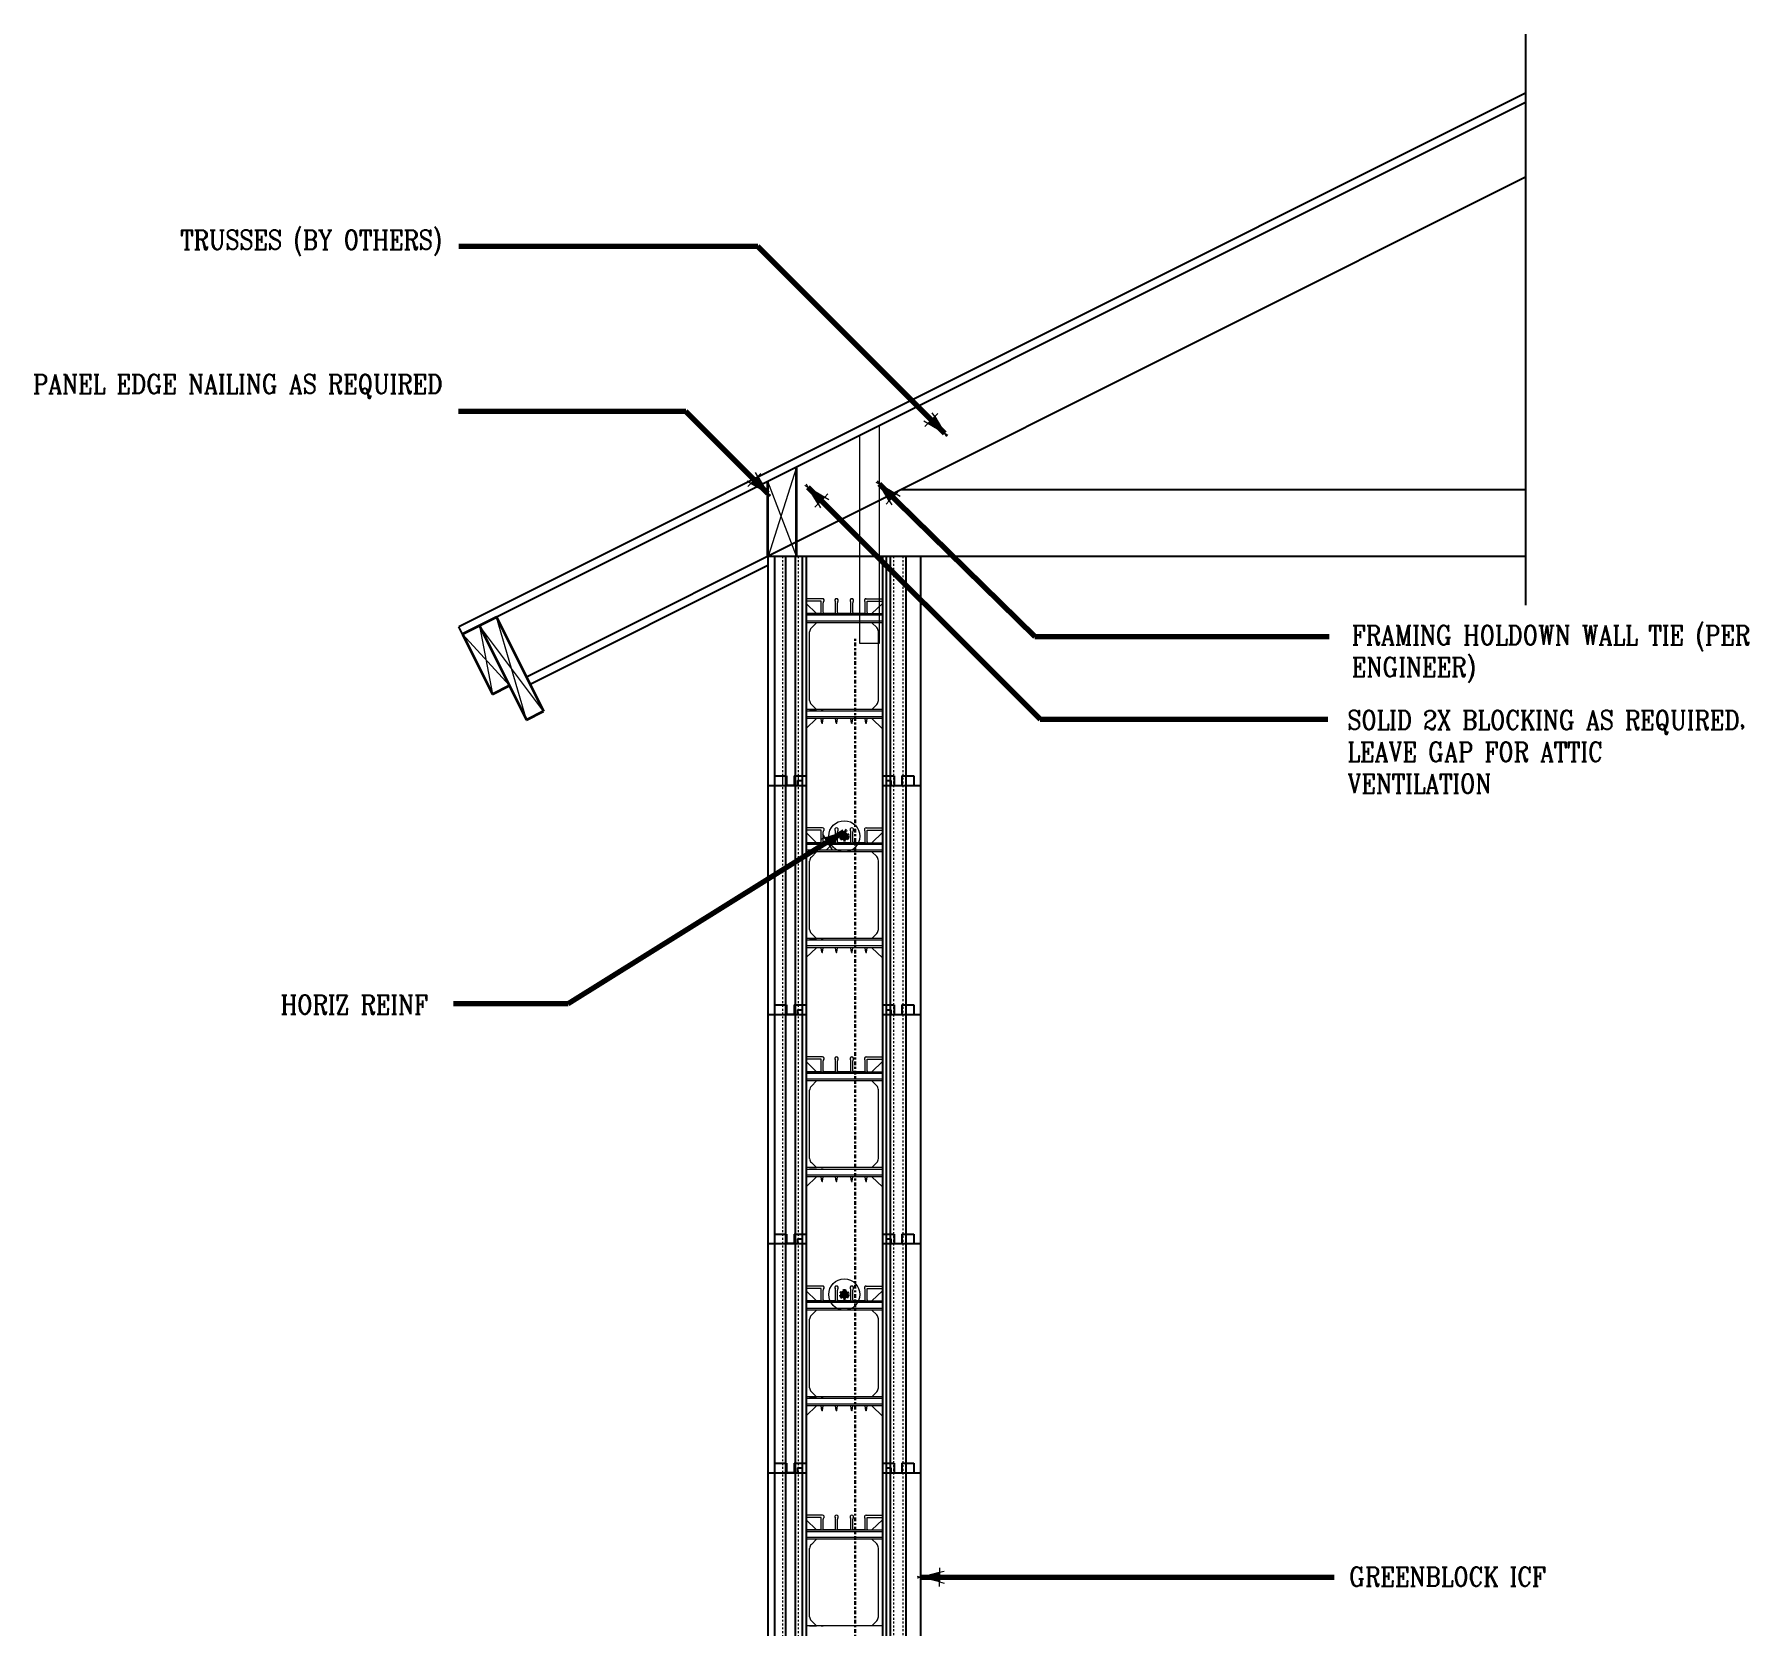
# Model space of a CAD drawing. Header units: inches. Extents: x 12 to 102, y 7 to 174.
# Drawn here: x 12.1 to 101.9, y 90.2 to 173.6 of the extents above; entities that cross this region are included whole.
import ezdxf

# ---------------------------------------------------------------- set-up
doc = ezdxf.new("R2010")
doc.units = ezdxf.units.IN
doc.header["$MEASUREMENT"] = 0
for name, pattern in [('CENTER', [2, 1.25, -0.25, 0.25, -0.25]), ('DASHED2', [0.375, 0.25, -0.125]), ('HIDDEN', [0.375, 0.25, -0.125])]:
    doc.linetypes.add(name, pattern=pattern)
for name, color, linetype, lineweight in [('A2 Hatch', 8, 'Continuous', 9), ('A4 medium', 7, 'Continuous', 35), ('DETAILS', 7, 'Continuous', 13), ('DIM', 3, 'Continuous', 13), ('REBAR', 2, 'CENTER', 30)]:
    doc.layers.add(name, color=color, linetype=linetype, lineweight=lineweight)
doc.styles.add('ARCTEXT', font='arctext.shx', dxfattribs={"width": 0.85})
doc.styles.add('RomanC', font='romanc.shx', dxfattribs={"width": 0.85, "height": 5})
doc.dimstyles.new('ARCTEXT1-4', dxfattribs={"dimtxt": 4, "dimasz": 2, "dimexe": 2, "dimexo": 2, "dimgap": 2, "dimtad": 1, "dimdec": 4, "dimzin": 3, "dimdsep": 46, "dimlunit": 4, "dimtxsty": 'ARCTEXT', "dimblk": 'ARCHTICK', "dimcen": 2, "dimaunit": 1, "dimadec": 0, "dimazin": 0, "dimtfac": 1, "dimtdec": 4, "dimtmove": 2, "dimatfit": 3, "dimldrblk": 'arrow', "dimfxl": 0, "dimtolj": 1, "dimtzin": 0, "dimarcsym": 0})

# ---------------------------------------------------------------- blocks, each defined once
blk = doc.blocks.new('_ArchTick')
at = {"color": 0, "linetype": 'ByBlock', "const_width": 0.15}
blk.add_lwpolyline([(-0.5, -0.5), (0.5, 0.5)], dxfattribs=at)
blk = doc.blocks.new('arrow')
at = {"layer": 'DIM'}
blk.add_hatch(color=253, dxfattribs=at).paths.add_polyline_path([(-2, 0.5), (-2, -0.5), (0, 0)])
at = {"layer": 'DIM', "lineweight": 9}
for points in [[(-2, 0.98), (-2, 0.5), (-2.47, 0.62)], [(0.37, 0.09), (0, 0)], [(0.37, -0.09), (0, 0)], [(-2, -0.98), (-2, -0.5), (-2.47, -0.62)]]:
    blk.add_lwpolyline(points, dxfattribs=at)
at = {"layer": 'DIM', "lineweight": 15}
blk.add_lwpolyline([(0, 0), (-2, -0.5), (-2, 0.5), (0, 0)], dxfattribs=at)

msp = doc.modelspace()

# ---------------------------------------------------------------- hatches: boundary and pattern name
at = {"layer": 'REBAR', "ltscale": 0.15}
h = msp.add_hatch(color=256, dxfattribs=at)
edge = h.paths.add_edge_path()
edge.add_arc((54.54655, 131.62467), 0.22434, 0, 360)
h = msp.add_hatch(color=256, dxfattribs=at)
edge = h.paths.add_edge_path()
edge.add_arc((54.54655, 107.62467), 0.22434, 0, 360)

# ---------------------------------------------------------------- linework, layer by layer
at = {"ltscale": 0.15}
for p, q in [((90.23827, 173.63019), (90.23827, 143.7353)), ((90.23827, 170.54084), (34.34592, 142.59466)), ((90.23827, 170.0517), (36.33043, 143.09778)), ((90.23827, 166.13858), (37.89568, 139.96728)), ((57.54157, 149.79023), (90.23827, 149.79023)), ((50.54157, 145.80109), (38.09133, 139.57597)), ((50.54157, 146.29023), (90.23827, 146.29023)), ((34.54157, 142.20335), (34.34592, 142.59466)), ((51.51657, 134.29023), (51.91657, 134.29023)), ((51.51657, 122.29023), (51.91657, 122.29023)), ((51.51657, 110.29023), (51.91657, 110.29023)), ((51.51657, 98.29023), (51.91657, 98.29023))]:
    msp.add_line(p, q, dxfattribs=at)
at = {"color": 1}
for p, q in [((50.54157, 146.29023), (50.54157, 134.29023)), ((50.54157, 146.29023), (52.09157, 146.29023)), ((50.89157, 146.29023), (50.89157, 134.29023)), ((51.46657, 146.29023), (51.46657, 134.29023)), ((51.96657, 146.29023), (51.96657, 134.29023)), ((52.34157, 146.29023), (52.34157, 134.29023)), ((52.54157, 146.29023), (52.54157, 134.29023)), ((56.54157, 146.29023), (56.54157, 134.29023)), ((56.54157, 146.29023), (56.74157, 146.29023)), ((56.74157, 146.29023), (56.74157, 134.29023)), ((56.95657, 146.29023), (58.54157, 146.29023)), ((56.95657, 146.29023), (56.95657, 134.29023)), ((57.77657, 146.29023), (57.77657, 134.29023)), ((58.54157, 146.29023), (58.54157, 134.29023)), ((50.89157, 134.79023), (51.51657, 134.79023)), ((50.89157, 134.79023), (50.89157, 122.29023)), ((51.46657, 134.79023), (51.46657, 122.29023)), ((51.51657, 134.79023), (51.51657, 134.29023)), ((51.91657, 134.79023), (51.91657, 134.29023)), ((51.91657, 134.79023), (52.54157, 134.79023)), ((51.96657, 134.79023), (51.96657, 122.29023)), ((52.54157, 134.79023), (52.54157, 122.29023)), ((56.54157, 134.79023), (56.54157, 122.29023)), ((56.54157, 134.79023), (57.16657, 134.79023)), ((57.16657, 134.79023), (57.16657, 134.29023)), ((57.56657, 134.79023), (57.56657, 134.29023)), ((57.56657, 134.79023), (58.19157, 134.79023)), ((58.19157, 134.79023), (58.19157, 134.29023)), ((50.54157, 134.29023), (50.54157, 122.29023)), ((50.54157, 134.29023), (52.09157, 134.29023)), ((50.54157, 134.29023), (52.54157, 134.29023)), ((51.96657, 134.29023), (51.46657, 134.29023)), ((52.09157, 134.54023), (52.09157, 134.29023)), ((52.09157, 134.54023), (52.34157, 134.54023)), ((52.34157, 134.54023), (52.34157, 122.29023)), ((52.34157, 134.29023), (52.54157, 134.29023)), ((56.54157, 134.29023), (56.74157, 134.29023)), ((56.54157, 134.29023), (58.54157, 134.29023)), ((56.74157, 134.54023), (56.74157, 122.29023)), ((56.74157, 134.54023), (56.99157, 134.54023)), ((56.95657, 134.29023), (58.54157, 134.29023)), ((56.95657, 134.29023), (56.95657, 122.29023)), ((56.99157, 134.54023), (56.99157, 134.29023)), ((57.77657, 134.29023), (57.77657, 122.29023)), ((58.54157, 134.29023), (58.54157, 122.29023)), ((50.54157, 122.29023), (50.54157, 110.29023)), ((50.54157, 122.29023), (52.09157, 122.29023)), ((50.54157, 122.29023), (52.54157, 122.29023)), ((50.89157, 122.79023), (51.51657, 122.79023)), ((50.89157, 122.79023), (50.89157, 110.29023)), ((51.46657, 122.79023), (51.46657, 110.29023)), ((51.96657, 122.29023), (51.46657, 122.29023)), ((51.51657, 122.79023), (51.51657, 122.29023)), ((51.91657, 122.79023), (51.91657, 122.29023)), ((51.91657, 122.79023), (52.54157, 122.79023)), ((51.96657, 122.79023), (51.96657, 110.29023)), ((52.09157, 122.54023), (52.09157, 122.29023)), ((52.09157, 122.54023), (52.34157, 122.54023)), ((52.34157, 122.54023), (52.34157, 110.29023)), ((52.34157, 122.29023), (52.54157, 122.29023)), ((52.54157, 122.79023), (52.54157, 110.29023)), ((56.54157, 122.79023), (56.54157, 110.29023)), ((56.54157, 122.79023), (57.16657, 122.79023)), ((56.54157, 122.29023), (56.74157, 122.29023)), ((56.54157, 122.29023), (58.54157, 122.29023)), ((56.74157, 122.54023), (56.74157, 110.29023)), ((56.74157, 122.54023), (56.99157, 122.54023)), ((56.95657, 122.29023), (58.54157, 122.29023)), ((56.95657, 122.29023), (56.95657, 110.29023)), ((56.99157, 122.54023), (56.99157, 122.29023)), ((57.16657, 122.79023), (57.16657, 122.29023)), ((57.56657, 122.79023), (57.56657, 122.29023)), ((57.56657, 122.79023), (58.19157, 122.79023)), ((57.77657, 122.29023), (57.77657, 110.29023)), ((58.19157, 122.79023), (58.19157, 122.29023)), ((58.54157, 122.29023), (58.54157, 110.29023)), ((50.89157, 110.79023), (51.51657, 110.79023)), ((50.89157, 110.79023), (50.89157, 98.29023)), ((51.46657, 110.79023), (51.46657, 98.29023)), ((51.51657, 110.79023), (51.51657, 110.29023)), ((51.91657, 110.79023), (51.91657, 110.29023)), ((51.91657, 110.79023), (52.54157, 110.79023)), ((51.96657, 110.79023), (51.96657, 98.29023)), ((52.09157, 110.54023), (52.09157, 110.29023)), ((52.09157, 110.54023), (52.34157, 110.54023)), ((52.34157, 110.54023), (52.34157, 98.29023)), ((52.54157, 110.79023), (52.54157, 98.29023)), ((56.54157, 110.79023), (56.54157, 98.29023)), ((56.54157, 110.79023), (57.16657, 110.79023)), ((56.74157, 110.54023), (56.74157, 98.29023)), ((56.74157, 110.54023), (56.99157, 110.54023)), ((56.99157, 110.54023), (56.99157, 110.29023)), ((57.16657, 110.79023), (57.16657, 110.29023)), ((57.56657, 110.79023), (57.56657, 110.29023)), ((57.56657, 110.79023), (58.19157, 110.79023)), ((58.19157, 110.79023), (58.19157, 110.29023)), ((50.54157, 110.29023), (50.54157, 98.29023)), ((50.54157, 110.29023), (52.09157, 110.29023)), ((50.54157, 110.29023), (52.54157, 110.29023)), ((51.96657, 110.29023), (51.46657, 110.29023)), ((52.34157, 110.29023), (52.54157, 110.29023)), ((56.54157, 110.29023), (56.74157, 110.29023)), ((56.54157, 110.29023), (58.54157, 110.29023)), ((56.95657, 110.29023), (58.54157, 110.29023)), ((56.95657, 110.29023), (56.95657, 98.29023)), ((57.77657, 110.29023), (57.77657, 98.29023)), ((58.54157, 110.29023), (58.54157, 98.29023)), ((50.54157, 98.29023), (50.54157, 86.29023)), ((50.54157, 98.29023), (52.09157, 98.29023)), ((50.54157, 98.29023), (52.54157, 98.29023)), ((50.89157, 98.79023), (51.51657, 98.79023)), ((50.89157, 98.79023), (50.89157, 86.29023)), ((51.46657, 98.79023), (51.46657, 86.29023)), ((51.96657, 98.29023), (51.46657, 98.29023)), ((51.51657, 98.79023), (51.51657, 98.29023)), ((51.91657, 98.79023), (51.91657, 98.29023)), ((51.91657, 98.79023), (52.54157, 98.79023)), ((51.96657, 98.79023), (51.96657, 86.29023)), ((52.09157, 98.54023), (52.09157, 98.29023)), ((52.09157, 98.54023), (52.34157, 98.54023)), ((52.34157, 98.54023), (52.34157, 86.29023)), ((52.34157, 98.29023), (52.54157, 98.29023)), ((52.54157, 98.79023), (52.54157, 86.29023)), ((56.54157, 98.79023), (56.54157, 86.29023)), ((56.54157, 98.79023), (57.16657, 98.79023)), ((56.54157, 98.29023), (56.74157, 98.29023)), ((56.54157, 98.29023), (58.54157, 98.29023)), ((56.74157, 98.54023), (56.74157, 86.29023)), ((56.74157, 98.54023), (56.99157, 98.54023)), ((56.95657, 98.29023), (58.54157, 98.29023)), ((56.95657, 98.29023), (56.95657, 86.29023)), ((56.99157, 98.54023), (56.99157, 98.29023)), ((57.16657, 98.79023), (57.16657, 98.29023)), ((57.56657, 98.79023), (57.56657, 98.29023)), ((57.56657, 98.79023), (58.19157, 98.79023)), ((57.77657, 98.29023), (57.77657, 86.29023)), ((58.19157, 98.79023), (58.19157, 98.29023)), ((58.54157, 98.29023), (58.54157, 86.29023))]:
    msp.add_line(p, q, dxfattribs=at)
at = {"color": 1, "linetype": 'HIDDEN', "ltscale": 0.02}
for p, q in [((50.89157, 134.79023), (51.51657, 134.79023)), ((51.51657, 134.79023), (51.51657, 134.29023)), ((51.91657, 134.79023), (51.91657, 134.29023)), ((51.91657, 134.79023), (52.54157, 134.79023)), ((56.54157, 134.79023), (57.16657, 134.79023)), ((57.16657, 134.79023), (57.16657, 134.29023)), ((57.56657, 134.79023), (57.56657, 134.29023)), ((57.56657, 134.79023), (58.19157, 134.79023)), ((58.19157, 134.79023), (58.19157, 134.29023)), ((56.74157, 134.54023), (56.99157, 134.54023)), ((56.99157, 134.54023), (56.99157, 134.29023)), ((50.89157, 122.79023), (51.51657, 122.79023)), ((51.51657, 122.79023), (51.51657, 122.29023)), ((51.91657, 122.79023), (51.91657, 122.29023)), ((51.91657, 122.79023), (52.54157, 122.79023)), ((56.54157, 122.79023), (57.16657, 122.79023)), ((56.74157, 122.54023), (56.99157, 122.54023)), ((56.99157, 122.54023), (56.99157, 122.29023)), ((57.16657, 122.79023), (57.16657, 122.29023)), ((57.56657, 122.79023), (57.56657, 122.29023)), ((57.56657, 122.79023), (58.19157, 122.79023)), ((58.19157, 122.79023), (58.19157, 122.29023)), ((50.89157, 110.79023), (51.51657, 110.79023)), ((51.51657, 110.79023), (51.51657, 110.29023)), ((51.91657, 110.79023), (51.91657, 110.29023)), ((51.91657, 110.79023), (52.54157, 110.79023)), ((56.54157, 110.79023), (57.16657, 110.79023)), ((56.74157, 110.54023), (56.99157, 110.54023)), ((56.99157, 110.54023), (56.99157, 110.29023)), ((57.16657, 110.79023), (57.16657, 110.29023)), ((57.56657, 110.79023), (57.56657, 110.29023)), ((57.56657, 110.79023), (58.19157, 110.79023)), ((58.19157, 110.79023), (58.19157, 110.29023)), ((50.89157, 98.79023), (51.51657, 98.79023)), ((51.51657, 98.79023), (51.51657, 98.29023)), ((51.91657, 98.79023), (51.91657, 98.29023)), ((51.91657, 98.79023), (52.54157, 98.79023)), ((56.54157, 98.79023), (57.16657, 98.79023)), ((56.74157, 98.54023), (56.99157, 98.54023)), ((56.99157, 98.54023), (56.99157, 98.29023)), ((57.16657, 98.79023), (57.16657, 98.29023)), ((57.56657, 98.79023), (57.56657, 98.29023)), ((57.56657, 98.79023), (58.19157, 98.79023)), ((58.19157, 98.79023), (58.19157, 98.29023))]:
    msp.add_line(p, q, dxfattribs=at)
at = {"layer": 'A2 Hatch', "ltscale": 0.15}
for p, q in [((56.36631, 153.11572), (56.36631, 141.71702)), ((55.36631, 141.71613), (55.36631, 152.61572)), ((52.04157, 150.95335), (50.55924, 146.2864)), ((52.04157, 146.29023), (50.54157, 150.20335)), ((37.89568, 137.73122), (36.33043, 143.09778)), ((34.54157, 142.20335), (37.00125, 139.52007)), ((35.436, 142.65056), (36.10682, 139.07286)), ((38.7901, 138.17843), (35.436, 142.65056)), ((56.36631, 141.71702), (55.36631, 141.71613))]:
    msp.add_line(p, q, dxfattribs=at)
at = {"layer": 'A2 Hatch', "linetype": 'DASHED2', "ltscale": 0.15}
for p, q in [((51.30657, 146.29023), (51.30657, 134.29023)), ((52.12657, 146.29023), (52.12657, 134.29023)), ((57.11657, 146.29023), (57.11657, 134.29023)), ((57.61657, 146.29023), (57.61657, 134.29023)), ((51.30657, 134.79023), (51.30657, 122.29023)), ((52.12657, 134.79023), (52.12657, 122.29023)), ((57.11657, 134.29023), (57.11657, 122.29023)), ((57.61657, 134.29023), (57.61657, 122.29023)), ((51.30657, 122.79023), (51.30657, 110.29023)), ((52.12657, 122.79023), (52.12657, 110.29023)), ((57.11657, 122.29023), (57.11657, 110.29023)), ((57.61657, 122.29023), (57.61657, 110.29023)), ((51.30657, 110.79023), (51.30657, 98.29023)), ((52.12657, 110.79023), (52.12657, 98.29023)), ((57.11657, 110.29023), (57.11657, 98.29023)), ((57.61657, 110.29023), (57.61657, 98.29023)), ((51.30657, 98.79023), (51.30657, 86.29023)), ((52.12657, 98.79023), (52.12657, 86.29023)), ((57.11657, 98.29023), (57.11657, 86.29023)), ((57.61657, 98.29023), (57.61657, 86.29023))]:
    msp.add_line(p, q, dxfattribs=at)
at = {"layer": 'A2 Hatch', "ltscale": 0.15}
for centre in [(54.54655, 131.62467), (54.54655, 107.62467)]:
    msp.add_circle(centre, 0.81577, dxfattribs=at)
at = {"layer": 'A4 medium', "ltscale": 0.15}
for p, q in [((52.04157, 146.29023), (52.04157, 150.95335)), ((50.54157, 146.29023), (50.54157, 150.20335)), ((36.33043, 143.09778), (34.54157, 142.20335)), ((36.33043, 143.09778), (38.7901, 138.17843)), ((34.54157, 142.20335), (36.10682, 139.07286)), ((35.436, 142.65056), (37.89568, 137.73122)), ((36.10682, 139.07286), (37.00125, 139.52007)), ((37.89568, 137.73122), (38.7901, 138.17843))]:
    msp.add_line(p, q, dxfattribs=at)
at = {"layer": 'DETAILS', "color": 6, "lineweight": 20}
for p, q in [((53.40959, 144.06955), (52.54157, 144.06955)), ((53.34157, 143.94455), (52.54157, 143.94455)), ((53.09157, 143.29023), (52.54157, 143.82049)), ((53.34157, 143.34023), (53.34157, 143.94455)), ((53.44157, 143.34023), (53.44157, 143.85812)), ((54.09157, 143.34023), (54.09157, 143.85812)), ((54.19157, 143.34023), (54.19157, 143.85812)), ((54.89157, 143.34023), (54.89157, 143.85812)), ((54.99157, 143.34023), (54.99157, 143.85812)), ((55.64157, 143.34023), (55.64157, 143.85812)), ((55.69157, 144.06955), (56.54157, 144.06955)), ((55.74157, 143.34023), (55.74157, 143.94455)), ((55.74157, 143.94455), (56.54157, 143.94455)), ((55.99157, 143.29023), (56.54157, 143.82049)), ((52.54157, 143.29023), (53.09157, 143.29023)), ((53.29157, 143.29023), (52.54157, 143.29023)), ((52.54157, 143.29023), (56.54157, 143.29023)), ((56.54157, 143.20023), (52.54157, 143.20023)), ((56.54157, 142.90023), (52.54157, 142.90023)), ((53.29157, 143.29023), (53.49157, 143.29023)), ((54.04157, 143.29023), (53.49157, 143.29023)), ((54.04157, 143.29023), (54.24157, 143.29023)), ((54.84157, 143.29023), (54.24157, 143.29023)), ((54.84157, 143.29023), (55.04157, 143.29023)), ((55.59157, 143.29023), (55.04157, 143.29023)), ((55.59157, 143.29023), (55.79157, 143.29023)), ((55.79157, 143.29023), (55.99157, 143.29023)), ((56.54157, 142.81023), (52.54157, 142.81023)), ((52.73157, 138.7445), (52.73157, 142.32597)), ((53.09157, 142.81023), (52.81944, 142.5381)), ((55.99157, 142.81023), (56.24371, 142.5581)), ((56.33157, 138.7445), (56.33157, 142.34597)), ((53.08157, 138.27023), (52.81944, 138.53236)), ((55.98157, 138.27023), (56.24371, 138.53236)), ((56.54157, 138.27023), (52.54157, 138.27023)), ((56.54157, 138.18023), (52.54157, 138.18023)), ((56.54157, 137.88023), (52.54157, 137.88023)), ((56.54157, 137.79023), (52.54157, 137.79023)), ((53.08157, 137.79023), (52.54157, 137.26972)), ((52.73157, 138.27023), (53.08157, 138.27023)), ((53.34157, 138.27023), (53.44157, 138.27023)), ((53.37196, 137.55631), (53.34157, 137.79023)), ((53.41119, 137.55631), (53.44157, 137.79023)), ((54.12196, 137.55631), (54.09157, 137.79023)), ((54.16119, 137.55631), (54.19157, 137.79023)), ((54.92196, 137.55631), (54.89157, 137.79023)), ((54.96119, 137.55631), (54.99157, 137.79023)), ((55.67196, 137.55631), (55.64157, 137.79023)), ((55.71119, 137.55631), (55.74157, 137.79023)), ((55.98157, 137.79023), (56.54157, 137.25595)), ((53.40959, 132.06955), (52.54157, 132.06955)), ((55.69157, 132.06955), (56.54157, 132.06955)), ((53.34157, 131.94455), (52.54157, 131.94455)), ((53.09157, 131.29023), (52.54157, 131.82049)), ((52.54157, 131.29023), (53.09157, 131.29023)), ((53.29157, 131.29023), (52.54157, 131.29023)), ((52.54157, 131.29023), (56.54157, 131.29023)), ((56.54157, 131.20023), (52.54157, 131.20023)), ((53.29157, 131.29023), (53.49157, 131.29023)), ((53.34157, 131.34023), (53.34157, 131.94455)), ((53.44157, 131.34023), (53.44157, 131.85812)), ((54.04157, 131.29023), (53.49157, 131.29023)), ((54.04157, 131.29023), (54.24157, 131.29023)), ((54.09157, 131.34023), (54.09157, 131.85812)), ((54.19157, 131.34023), (54.19157, 131.85812)), ((54.84157, 131.29023), (54.24157, 131.29023)), ((54.84157, 131.29023), (55.04157, 131.29023)), ((54.89157, 131.34023), (54.89157, 131.85812)), ((54.99157, 131.34023), (54.99157, 131.85812)), ((55.59157, 131.29023), (55.04157, 131.29023)), ((55.59157, 131.29023), (55.79157, 131.29023)), ((55.64157, 131.34023), (55.64157, 131.85812)), ((55.74157, 131.34023), (55.74157, 131.94455)), ((55.74157, 131.94455), (56.54157, 131.94455)), ((55.79157, 131.29023), (55.99157, 131.29023)), ((55.99157, 131.29023), (56.54157, 131.82049)), ((56.54157, 130.90023), (52.54157, 130.90023)), ((56.54157, 130.81023), (52.54157, 130.81023)), ((52.73157, 126.7445), (52.73157, 130.32597)), ((53.09157, 130.81023), (52.81944, 130.5381)), ((55.99157, 130.81023), (56.24371, 130.5581)), ((56.33157, 126.7445), (56.33157, 130.34597)), ((56.54157, 126.27023), (52.54157, 126.27023)), ((56.54157, 126.18023), (52.54157, 126.18023)), ((56.54157, 125.88023), (52.54157, 125.88023)), ((56.54157, 125.79023), (52.54157, 125.79023)), ((53.08157, 125.79023), (52.54157, 125.26972)), ((52.73157, 126.27023), (53.08157, 126.27023)), ((53.08157, 126.27023), (52.81944, 126.53236)), ((53.34157, 126.27023), (53.44157, 126.27023)), ((53.37196, 125.55631), (53.34157, 125.79023)), ((53.41119, 125.55631), (53.44157, 125.79023)), ((54.12196, 125.55631), (54.09157, 125.79023)), ((54.16119, 125.55631), (54.19157, 125.79023)), ((54.92196, 125.55631), (54.89157, 125.79023)), ((54.96119, 125.55631), (54.99157, 125.79023)), ((55.67196, 125.55631), (55.64157, 125.79023)), ((55.71119, 125.55631), (55.74157, 125.79023)), ((55.98157, 126.27023), (56.24371, 126.53236)), ((55.98157, 125.79023), (56.54157, 125.25595)), ((53.40959, 120.06955), (52.54157, 120.06955)), ((53.34157, 119.94455), (52.54157, 119.94455)), ((53.09157, 119.29023), (52.54157, 119.82049)), ((53.34157, 119.34023), (53.34157, 119.94455)), ((53.44157, 119.34023), (53.44157, 119.85812)), ((54.09157, 119.34023), (54.09157, 119.85812)), ((54.19157, 119.34023), (54.19157, 119.85812)), ((54.89157, 119.34023), (54.89157, 119.85812)), ((54.99157, 119.34023), (54.99157, 119.85812)), ((55.64157, 119.34023), (55.64157, 119.85812)), ((55.69157, 120.06955), (56.54157, 120.06955)), ((55.74157, 119.34023), (55.74157, 119.94455)), ((55.74157, 119.94455), (56.54157, 119.94455)), ((55.99157, 119.29023), (56.54157, 119.82049)), ((52.54157, 119.29023), (53.09157, 119.29023)), ((53.29157, 119.29023), (52.54157, 119.29023)), ((52.54157, 119.29023), (56.54157, 119.29023)), ((56.54157, 119.20023), (52.54157, 119.20023)), ((56.54157, 118.90023), (52.54157, 118.90023)), ((56.54157, 118.81023), (52.54157, 118.81023)), ((53.09157, 118.81023), (52.81944, 118.5381)), ((53.29157, 119.29023), (53.49157, 119.29023)), ((54.04157, 119.29023), (53.49157, 119.29023)), ((54.04157, 119.29023), (54.24157, 119.29023)), ((54.84157, 119.29023), (54.24157, 119.29023)), ((54.84157, 119.29023), (55.04157, 119.29023)), ((55.59157, 119.29023), (55.04157, 119.29023)), ((55.59157, 119.29023), (55.79157, 119.29023)), ((55.79157, 119.29023), (55.99157, 119.29023)), ((55.99157, 118.81023), (56.24371, 118.5581)), ((52.73157, 114.7445), (52.73157, 118.32597)), ((56.33157, 114.7445), (56.33157, 118.34597)), ((56.54157, 114.27023), (52.54157, 114.27023)), ((56.54157, 114.18023), (52.54157, 114.18023)), ((52.73157, 114.27023), (53.08157, 114.27023)), ((53.08157, 114.27023), (52.81944, 114.53236)), ((53.34157, 114.27023), (53.44157, 114.27023)), ((55.98157, 114.27023), (56.24371, 114.53236)), ((56.54157, 113.88023), (52.54157, 113.88023)), ((56.54157, 113.79023), (52.54157, 113.79023)), ((53.08157, 113.79023), (52.54157, 113.26972)), ((53.37196, 113.55631), (53.34157, 113.79023)), ((53.41119, 113.55631), (53.44157, 113.79023)), ((54.12196, 113.55631), (54.09157, 113.79023)), ((54.16119, 113.55631), (54.19157, 113.79023)), ((54.92196, 113.55631), (54.89157, 113.79023)), ((54.96119, 113.55631), (54.99157, 113.79023)), ((55.67196, 113.55631), (55.64157, 113.79023)), ((55.71119, 113.55631), (55.74157, 113.79023)), ((55.98157, 113.79023), (56.54157, 113.25595)), ((53.40959, 108.06955), (52.54157, 108.06955)), ((53.34157, 107.94455), (52.54157, 107.94455)), ((53.09157, 107.29023), (52.54157, 107.82049)), ((53.34157, 107.34023), (53.34157, 107.94455)), ((53.44157, 107.34023), (53.44157, 107.85812)), ((54.09157, 107.34023), (54.09157, 107.85812)), ((54.19157, 107.34023), (54.19157, 107.85812)), ((54.89157, 107.34023), (54.89157, 107.85812)), ((54.99157, 107.34023), (54.99157, 107.85812)), ((55.64157, 107.34023), (55.64157, 107.85812)), ((55.69157, 108.06955), (56.54157, 108.06955)), ((55.74157, 107.34023), (55.74157, 107.94455)), ((55.74157, 107.94455), (56.54157, 107.94455)), ((55.99157, 107.29023), (56.54157, 107.82049)), ((52.54157, 107.29023), (53.09157, 107.29023)), ((53.29157, 107.29023), (52.54157, 107.29023)), ((52.54157, 107.29023), (56.54157, 107.29023)), ((56.54157, 107.20023), (52.54157, 107.20023)), ((56.54157, 106.90023), (52.54157, 106.90023)), ((53.29157, 107.29023), (53.49157, 107.29023)), ((54.04157, 107.29023), (53.49157, 107.29023)), ((54.04157, 107.29023), (54.24157, 107.29023)), ((54.84157, 107.29023), (54.24157, 107.29023)), ((54.84157, 107.29023), (55.04157, 107.29023)), ((55.59157, 107.29023), (55.04157, 107.29023)), ((55.59157, 107.29023), (55.79157, 107.29023)), ((55.79157, 107.29023), (55.99157, 107.29023)), ((56.54157, 106.81023), (52.54157, 106.81023)), ((52.73157, 102.7445), (52.73157, 106.32597)), ((53.09157, 106.81023), (52.81944, 106.5381)), ((55.99157, 106.81023), (56.24371, 106.5581)), ((56.33157, 102.7445), (56.33157, 106.34597)), ((53.08157, 102.27023), (52.81944, 102.53236)), ((55.98157, 102.27023), (56.24371, 102.53236)), ((56.54157, 102.27023), (52.54157, 102.27023)), ((56.54157, 102.18023), (52.54157, 102.18023)), ((56.54157, 101.88023), (52.54157, 101.88023)), ((56.54157, 101.79023), (52.54157, 101.79023)), ((53.08157, 101.79023), (52.54157, 101.26972)), ((52.73157, 102.27023), (53.08157, 102.27023)), ((53.34157, 102.27023), (53.44157, 102.27023)), ((53.37196, 101.55631), (53.34157, 101.79023)), ((53.41119, 101.55631), (53.44157, 101.79023)), ((54.12196, 101.55631), (54.09157, 101.79023)), ((54.16119, 101.55631), (54.19157, 101.79023)), ((54.92196, 101.55631), (54.89157, 101.79023)), ((54.96119, 101.55631), (54.99157, 101.79023)), ((55.67196, 101.55631), (55.64157, 101.79023)), ((55.71119, 101.55631), (55.74157, 101.79023)), ((55.98157, 101.79023), (56.54157, 101.25595)), ((53.40959, 96.06955), (52.54157, 96.06955)), ((53.34157, 95.94455), (52.54157, 95.94455)), ((53.09157, 95.29023), (52.54157, 95.82049)), ((52.54157, 95.29023), (53.09157, 95.29023)), ((53.29157, 95.29023), (52.54157, 95.29023)), ((52.54157, 95.29023), (56.54157, 95.29023)), ((53.29157, 95.29023), (53.49157, 95.29023)), ((53.34157, 95.34023), (53.34157, 95.94455)), ((53.44157, 95.34023), (53.44157, 95.85812)), ((54.04157, 95.29023), (53.49157, 95.29023)), ((54.04157, 95.29023), (54.24157, 95.29023)), ((54.09157, 95.34023), (54.09157, 95.85812)), ((54.19157, 95.34023), (54.19157, 95.85812)), ((54.84157, 95.29023), (54.24157, 95.29023)), ((54.84157, 95.29023), (55.04157, 95.29023)), ((54.89157, 95.34023), (54.89157, 95.85812)), ((54.99157, 95.34023), (54.99157, 95.85812)), ((55.59157, 95.29023), (55.04157, 95.29023)), ((55.59157, 95.29023), (55.79157, 95.29023)), ((55.64157, 95.34023), (55.64157, 95.85812)), ((55.69157, 96.06955), (56.54157, 96.06955)), ((55.74157, 95.34023), (55.74157, 95.94455)), ((55.74157, 95.94455), (56.54157, 95.94455)), ((55.79157, 95.29023), (55.99157, 95.29023)), ((55.99157, 95.29023), (56.54157, 95.82049)), ((56.54157, 95.20023), (52.54157, 95.20023)), ((56.54157, 94.90023), (52.54157, 94.90023)), ((56.54157, 94.81023), (52.54157, 94.81023)), ((52.73157, 90.7445), (52.73157, 94.32597)), ((53.09157, 94.81023), (52.81944, 94.5381)), ((55.99157, 94.81023), (56.24371, 94.5581)), ((56.33157, 90.7445), (56.33157, 94.34597)), ((56.54157, 90.27023), (52.54157, 90.27023)), ((52.73157, 90.27023), (53.08157, 90.27023)), ((53.08157, 90.27023), (52.81944, 90.53236)), ((53.34157, 90.27023), (53.44157, 90.27023)), ((55.98157, 90.27023), (56.24371, 90.53236))]:
    msp.add_line(p, q, dxfattribs=at)
for centre, radius, start, end in [((53.40406, 143.97851), 0.09121, 307.4863304, 93.4765684), ((53.50333, 143.86236), 0.0619, 134.9903235, 183.9263368), ((54.14157, 143.97597), 0.09358, 311.7278668, 228.2721332), ((53.99157, 143.85812), 0.1, 0, 28.6972394), ((54.29157, 143.85812), 0.1, 151.3027606, 180), ((54.94157, 143.97597), 0.09358, 311.7278668, 228.2721332), ((54.79157, 143.85812), 0.1, 0, 28.6972394), ((55.09157, 143.85812), 0.1, 151.3027606, 180), ((55.69157, 143.97597), 0.09358, 90, 228.2720387), ((55.52932, 143.85498), 0.1123, 1.5997261, 27.097515), ((53.29157, 143.34023), 0.05, 270, 0), ((53.49157, 143.34023), 0.05, 180, 270), ((54.04157, 143.34023), 0.05, 270, 0), ((54.24157, 143.34023), 0.05, 180, 270), ((54.84157, 143.34023), 0.05, 270, 0), ((55.04157, 143.34023), 0.05, 180, 270), ((55.59157, 143.34023), 0.05, 270, 0), ((55.79157, 143.34023), 0.05, 180, 270), ((53.03157, 142.32597), 0.3, 135, 180), ((56.03157, 142.34597), 0.3, 0, 45), ((53.03157, 138.7445), 0.3, 180, 225), ((56.03157, 138.7445), 0.3, 315, 0), ((53.39157, 137.56023), 0.02, 191.3099325, 348.6900675), ((54.14157, 137.56023), 0.02, 191.3099325, 348.6900675), ((54.94157, 137.56023), 0.02, 191.3099325, 348.6900675), ((55.69157, 137.56023), 0.02, 191.3099325, 348.6900675), ((53.40406, 131.97851), 0.09121, 307.4863304, 93.4765684), ((54.14157, 131.97597), 0.09358, 311.7278668, 228.2721332), ((54.94157, 131.97597), 0.09358, 311.7278668, 228.2721332), ((55.69157, 131.97597), 0.09358, 90, 228.2720387), ((53.29157, 131.34023), 0.05, 270, 0), ((53.50333, 131.86236), 0.0619, 134.9903235, 183.9263368), ((53.49157, 131.34023), 0.05, 180, 270), ((54.04157, 131.34023), 0.05, 270, 0), ((53.99157, 131.85812), 0.1, 0, 28.6972394), ((54.29157, 131.85812), 0.1, 151.3027606, 180), ((54.24157, 131.34023), 0.05, 180, 270), ((54.84157, 131.34023), 0.05, 270, 0), ((54.79157, 131.85812), 0.1, 0, 28.6972394), ((55.09157, 131.85812), 0.1, 151.3027606, 180), ((55.04157, 131.34023), 0.05, 180, 270), ((55.59157, 131.34023), 0.05, 270, 0), ((55.52932, 131.85498), 0.1123, 1.5997261, 27.097515), ((55.79157, 131.34023), 0.05, 180, 270), ((53.03157, 130.32597), 0.3, 135, 180), ((56.03157, 130.34597), 0.3, 0, 45), ((53.03157, 126.7445), 0.3, 180, 225), ((56.03157, 126.7445), 0.3, 315, 0), ((53.39157, 125.56023), 0.02, 191.3099325, 348.6900675), ((54.14157, 125.56023), 0.02, 191.3099325, 348.6900675), ((54.94157, 125.56023), 0.02, 191.3099325, 348.6900675), ((55.69157, 125.56023), 0.02, 191.3099325, 348.6900675), ((53.40406, 119.97851), 0.09121, 307.4863304, 93.4765684), ((53.50333, 119.86236), 0.0619, 134.9903235, 183.9263368), ((54.14157, 119.97597), 0.09358, 311.7278668, 228.2721332), ((53.99157, 119.85812), 0.1, 0, 28.6972394), ((54.29157, 119.85812), 0.1, 151.3027606, 180), ((54.94157, 119.97597), 0.09358, 311.7278668, 228.2721332), ((54.79157, 119.85812), 0.1, 0, 28.6972394), ((55.09157, 119.85812), 0.1, 151.3027606, 180), ((55.69157, 119.97597), 0.09358, 90, 228.2720387), ((55.52932, 119.85498), 0.1123, 1.5997261, 27.097515), ((53.29157, 119.34023), 0.05, 270, 0), ((53.49157, 119.34023), 0.05, 180, 270), ((54.04157, 119.34023), 0.05, 270, 0), ((54.24157, 119.34023), 0.05, 180, 270), ((54.84157, 119.34023), 0.05, 270, 0), ((55.04157, 119.34023), 0.05, 180, 270), ((55.59157, 119.34023), 0.05, 270, 0), ((55.79157, 119.34023), 0.05, 180, 270), ((53.03157, 118.32597), 0.3, 135, 180), ((56.03157, 118.34597), 0.3, 0, 45), ((53.03157, 114.7445), 0.3, 180, 225), ((56.03157, 114.7445), 0.3, 315, 0), ((53.39157, 113.56023), 0.02, 191.3099325, 348.6900675), ((54.14157, 113.56023), 0.02, 191.3099325, 348.6900675), ((54.94157, 113.56023), 0.02, 191.3099325, 348.6900675), ((55.69157, 113.56023), 0.02, 191.3099325, 348.6900675), ((53.40406, 107.97851), 0.09121, 307.4863304, 93.4765684), ((53.50333, 107.86236), 0.0619, 134.9903235, 183.9263368), ((54.14157, 107.97597), 0.09358, 311.7278668, 228.2721332), ((53.99157, 107.85812), 0.1, 0, 28.6972394), ((54.29157, 107.85812), 0.1, 151.3027606, 180), ((54.94157, 107.97597), 0.09358, 311.7278668, 228.2721332), ((54.79157, 107.85812), 0.1, 0, 28.6972394), ((55.09157, 107.85812), 0.1, 151.3027606, 180), ((55.69157, 107.97597), 0.09358, 90, 228.2720387), ((55.52932, 107.85498), 0.1123, 1.5997261, 27.097515), ((53.29157, 107.34023), 0.05, 270, 0), ((53.49157, 107.34023), 0.05, 180, 270), ((54.04157, 107.34023), 0.05, 270, 0), ((54.24157, 107.34023), 0.05, 180, 270), ((54.84157, 107.34023), 0.05, 270, 0), ((55.04157, 107.34023), 0.05, 180, 270), ((55.59157, 107.34023), 0.05, 270, 0), ((55.79157, 107.34023), 0.05, 180, 270), ((53.03157, 106.32597), 0.3, 135, 180), ((56.03157, 106.34597), 0.3, 0, 45), ((53.03157, 102.7445), 0.3, 180, 225), ((56.03157, 102.7445), 0.3, 315, 0), ((53.39157, 101.56023), 0.02, 191.3099325, 348.6900675), ((54.14157, 101.56023), 0.02, 191.3099325, 348.6900675), ((54.94157, 101.56023), 0.02, 191.3099325, 348.6900675), ((55.69157, 101.56023), 0.02, 191.3099325, 348.6900675), ((53.29157, 95.34023), 0.05, 270, 0), ((53.40406, 95.97851), 0.09121, 307.4863304, 93.4765684), ((53.50333, 95.86236), 0.0619, 134.9903235, 183.9263368), ((53.49157, 95.34023), 0.05, 180, 270), ((54.04157, 95.34023), 0.05, 270, 0), ((54.14157, 95.97597), 0.09358, 311.7278668, 228.2721332), ((53.99157, 95.85812), 0.1, 0, 28.6972394), ((54.29157, 95.85812), 0.1, 151.3027606, 180), ((54.24157, 95.34023), 0.05, 180, 270), ((54.84157, 95.34023), 0.05, 270, 0), ((54.94157, 95.97597), 0.09358, 311.7278668, 228.2721332), ((54.79157, 95.85812), 0.1, 0, 28.6972394), ((55.09157, 95.85812), 0.1, 151.3027606, 180), ((55.04157, 95.34023), 0.05, 180, 270), ((55.59157, 95.34023), 0.05, 270, 0), ((55.69157, 95.97597), 0.09358, 90, 228.2720387), ((55.52932, 95.85498), 0.1123, 1.5997261, 27.097515), ((55.79157, 95.34023), 0.05, 180, 270), ((53.03157, 94.32597), 0.3, 135, 180), ((56.03157, 94.34597), 0.3, 0, 45), ((53.03157, 90.7445), 0.3, 180, 225), ((56.03157, 90.7445), 0.3, 315, 0)]:
    msp.add_arc(centre, radius, start, end, dxfattribs=at)
at = {"layer": 'REBAR', "ltscale": 0.15}
msp.add_line((55.10881, 44.56731), (55.10881, 142.00109), dxfattribs=at)
for centre in [(54.54655, 131.62467), (54.54655, 107.62467)]:
    msp.add_circle(centre, 0.22434, dxfattribs=at)

# ---------------------------------------------------------------- texts
at = {"layer": 'DIM', "color": 3, "char_height": 1, "width": 22.6895455, "style": 'RomanC'}
for s, insert, attachment_point in [('TRUSSES (BY OTHERS)', (33.49009, 163.36647), 3), ('PANEL EDGE NAILING AS REQUIRED', (33.49009, 155.81407), 3), ('FRAMING HOLDOWN WALL TIE (PER ENGINEER)', (81.1311, 142.65956), 1), ('SOLID 2X BLOCKING AS REQUIRED, LEAVE GAP FOR ATTIC VENTILATION', (80.90573, 138.21685), 1), ('HORIZ REINF ', (25.00662, 123.31082), 1), ('GREENBLOCK ICF', (80.98805, 93.34729), 1)]:
    msp.add_mtext(s, dxfattribs=dict(at, insert=insert, attachment_point=attachment_point))

# ---------------------------------------------------------------- leaders
at = {"layer": 'DIM'}
for points in [[(59.81185, 152.71913), (50.01723, 162.51375), (34.35691, 162.51375)], [(50.54157, 149.57907), (46.24215, 153.8785), (34.33413, 153.8785)], [(52.63855, 149.91756), (64.80191, 137.7542), (79.87602, 137.7542)], [(56.36631, 150.07798), (64.52637, 142.08076), (79.95774, 142.08076)], [(54.51524, 131.85529), (40.07509, 122.85151), (34.07593, 122.85151)], [(58.54157, 92.82292), (65.05496, 92.82302), (80.21029, 92.82302)]]:
    msp.add_leader(points, dimstyle='ARCTEXT1-4', override={"dimasz": 0.5, "dimtad": 0, "dimlwd": 65535}, dxfattribs=at)

doc.saveas('drawing.dxf')
